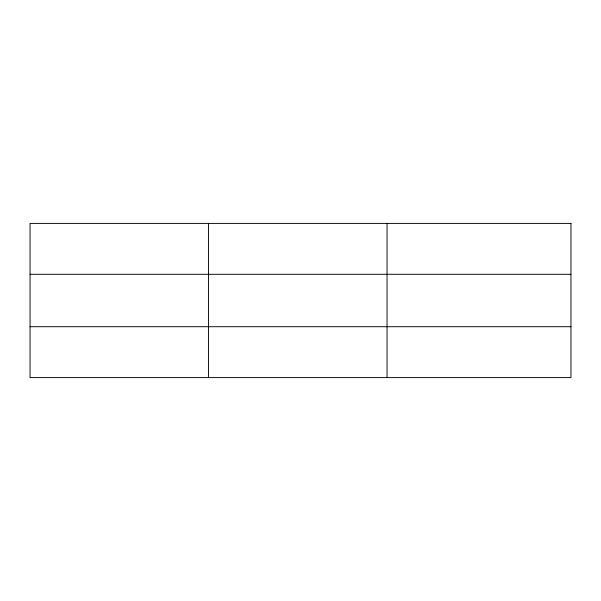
<?xml version="1.0" encoding="UTF-8"?>
<svg xmlns="http://www.w3.org/2000/svg" width="601" height="601" viewBox="0 0 601 601"><rect width="100%" height="100%" fill="white"/><g stroke="black" fill="none" stroke-linecap="round" stroke-linejoin="round"><path stroke-width="0.9" d="M208.547 223.407L208.547 377.593M387.044 223.407L387.044 377.593M30.05 274.289L570.95 274.289M30.05 326.711L570.95 326.711M570.95 223.407L570.95 377.593L30.05 377.593L30.05 223.407L570.95 223.407"/></g></svg>
